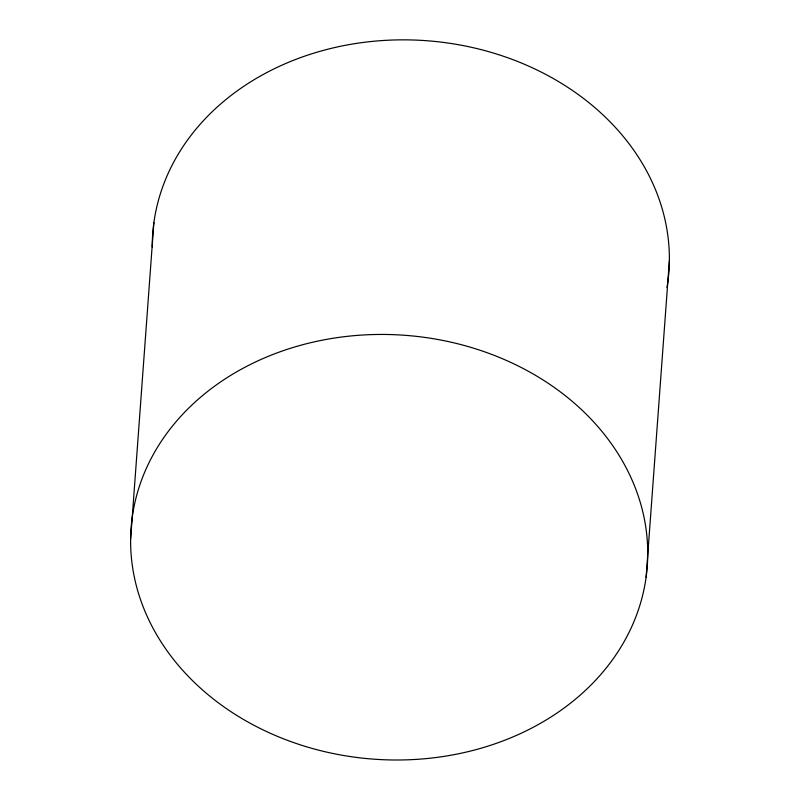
<?xml version="1.0" encoding="UTF-8"?>
<svg xmlns="http://www.w3.org/2000/svg" width="800" height="800" viewBox="0 0 800 800"><rect width="100%" height="100%" fill="white"/><g stroke="black" fill="none" stroke-linecap="round" stroke-linejoin="round"><path stroke-width="1.2" d="M130.63 539.12L153.89 222.61M646.11 577.24A258.79 212.5 4.2 0 0 285.88 349.78A258.79 212.5 4.2 0 0 235.56 714.64A258.79 212.5 4.2 0 0 646.11 577.24L669.37 260.73M152.25 246.95A258.79 212.5 4.2 0 1 428.03 40.82A258.79 212.5 4.2 0 1 667.01 287.48"/></g></svg>
